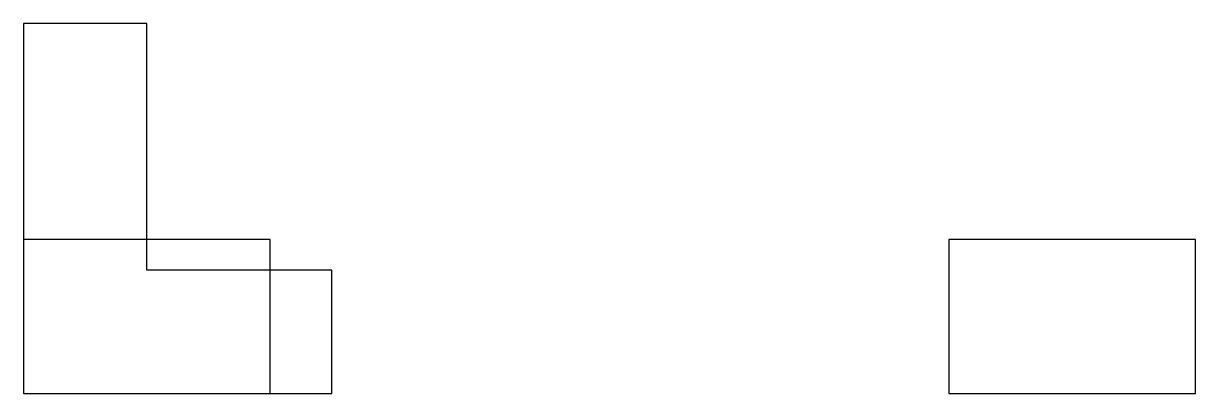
# Model space of a CAD drawing. Extents: x 0 to 38, y 0 to 12.
import ezdxf

# ---------------------------------------------------------------- set-up
doc = ezdxf.new("R2010")
doc.units = 0
for name, color, linetype in [('LAYER1', 7, 'Continuous'), ('LAYER2', 7, 'Continuous'), ('LAYER3', 7, 'Continuous')]:
    doc.layers.add(name, color=color, linetype=linetype)

msp = doc.modelspace()

# ---------------------------------------------------------------- linework, layer by layer
at = {"layer": 'LAYER1'}
msp.add_lwpolyline([(0, 0), (8, 0), (8, 5), (0, 5)], close=True, dxfattribs=at)
at = {"layer": 'LAYER2'}
msp.add_lwpolyline([(0, 0), (10, 0), (10, 4), (4, 4), (4, 12), (0, 12)], close=True, dxfattribs=at)
at = {"layer": 'LAYER3'}
msp.add_lwpolyline([(30, 0), (38, 0), (38, 5), (30, 5)], close=True, dxfattribs=at)

doc.saveas('drawing.dxf')
